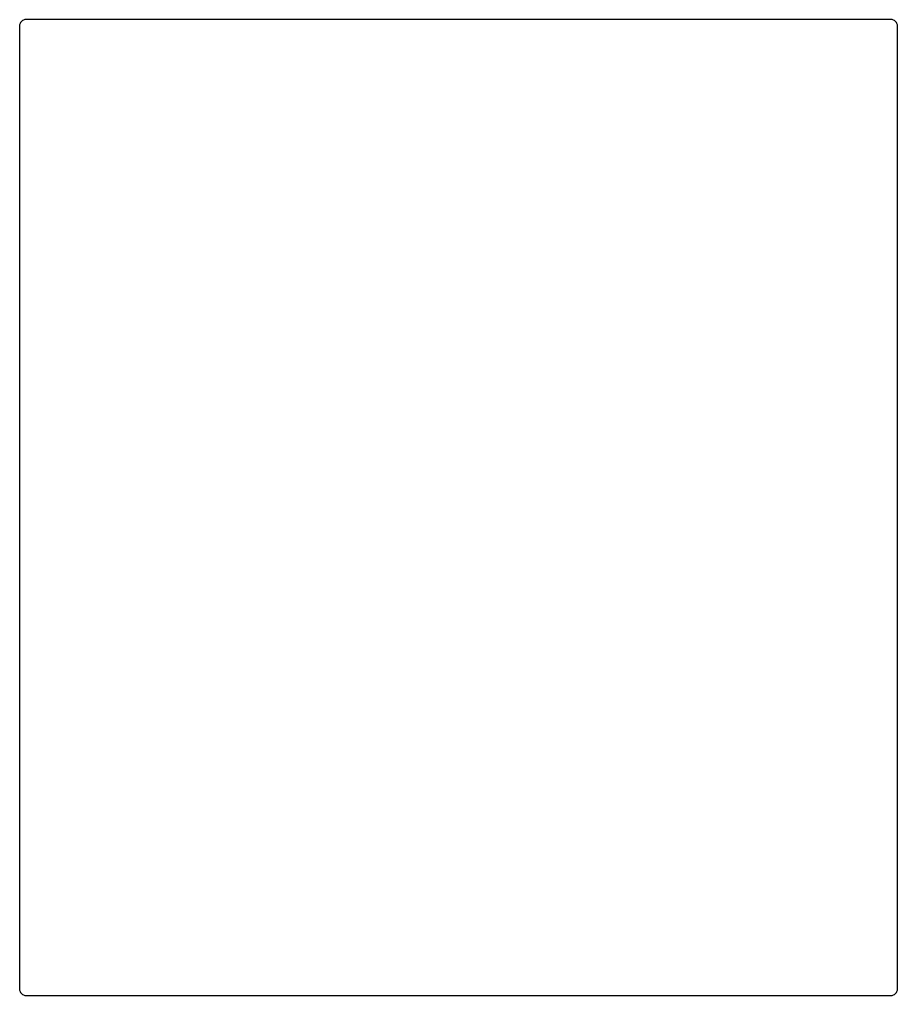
# Model space of a CAD drawing. Header units: millimetres. Extents: x 7 to 277, y -150 to 150.
import ezdxf

# ---------------------------------------------------------------- set-up
doc = ezdxf.new("R2010")
doc.units = ezdxf.units.MM
doc.layers.get('0').update_dxf_attribs({"linetype": 'CONTINUOUS'})

msp = doc.modelspace()

# ---------------------------------------------------------------- linework, layer by layer
msp.add_lwpolyline([(275.5, -150, 0.414214), (277.5, -148), (277.5, 148, 0.414214), (275.5, 150), (9.5, 150, 0.414214), (7.5, 148), (7.5, -148, 0.414214), (9.5, -150)], format="xyb", close=True)

doc.saveas('drawing.dxf')
